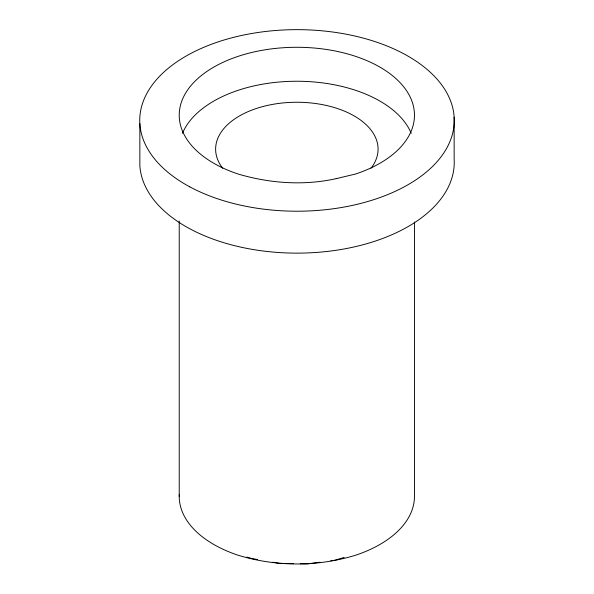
<?xml version="1.0" encoding="UTF-8"?>
<svg xmlns="http://www.w3.org/2000/svg" width="594" height="594" viewBox="0 0 594 594"><rect width="100%" height="100%" fill="white"/><g stroke="black" fill="none" stroke-linecap="round" stroke-linejoin="round"><path stroke-width="0.89" d="M344.149 557.402L335.09 560.194L330.754 560.781M319.921 562.228L307.543 563.892L300.564 563.758M293.273 563.617L279.277 563.342L272.772 562.206M257.581 559.533L252.22 558.598A108.338 62.548 0 0 1 246.785 557.061M454.15 117.211L454.15 159.125A157.254 90.785 0 0 1 302.576 253.074A157.254 90.785 0 0 1 139.85 165.563L139.85 123.649M414.456 221.993L414.456 496.398A117.612 67.902 0 0 1 355.65 555.204C317.5 566.891 276.18 566.891 238.031 555.204A117.612 67.902 0 0 1 179.269 494.631M179.225 221.065L179.225 496.398M182.484 133.279A117.612 67.902 0 0 1 296.844 81.244A117.612 67.902 0 0 1 411.197 133.279M222.646 168.221A81.222 46.896 0 0 1 296.844 102.25A81.222 46.896 0 0 1 371.042 168.221M336.197 178.645C303.838 185.855 269.735 183.39 238.031 173.997A117.612 67.902 0 0 1 206.742 71.54A117.612 67.902 0 0 1 386.939 71.54A117.612 67.902 0 0 1 355.65 173.997L336.197 178.645M189.82 186.865A157.254 90.785 0 0 0 450.237 140.808A157.254 90.785 0 0 0 250.943 33.628A157.254 90.785 0 0 0 189.82 186.865"/></g></svg>
